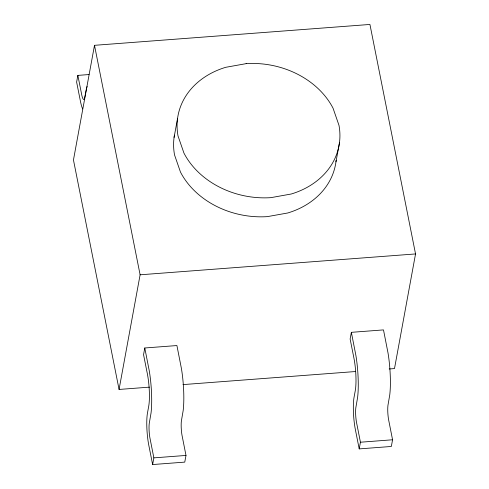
<?xml version="1.0" encoding="UTF-8"?>
<svg xmlns="http://www.w3.org/2000/svg" width="489" height="489" viewBox="0 0 489 489"><rect width="100%" height="100%" fill="white"/><g stroke="black" fill="none" stroke-linecap="round" stroke-linejoin="round"><path stroke-width="0.73" d="M89.059 74.542L77.849 75.392L76.62 82.073L80.422 101.199A23.393 4.175 85.7 0 0 82.647 108.968M389.171 368.981L394.501 368.578L415.54 253.938L369.935 24.45L94.499 45.318L73.46 159.964L119.065 389.446L149.5 387.141M119.065 389.446L140.111 274.8L94.499 45.318M174.078 137.403L177.562 118.43M144.781 347.985L143.558 354.666L147.36 373.792A23.393 4.175 85.7 0 1 148.705 406.273L147.482 412.942A23.393 4.175 85.7 0 0 148.833 445.424L152.629 464.55L184.763 462.117L185.991 455.436L181.957 434.996A11.675 2.084 85.7 0 1 181.376 421.041L183.173 410.558A35.116 6.265 85.7 0 0 181.431 368.578L176.914 345.552L144.781 347.985L149.298 371.01A35.116 6.265 85.7 0 1 151.04 412.997L149.243 423.474A11.675 2.084 85.7 0 0 149.823 437.429L153.858 457.869L152.629 464.55M335.961 161.847L339.445 142.874M351.359 332.337L350.13 339.018L353.932 358.137A23.393 4.175 85.7 0 1 355.277 390.625L354.054 397.288A23.393 4.175 85.7 0 0 355.405 429.776L359.207 448.902L391.341 446.463L392.563 439.782L388.529 419.342A11.675 2.084 85.7 0 1 387.948 405.387L389.751 394.91A35.116 6.265 85.7 0 0 388.009 352.93L383.492 329.898L351.359 332.337L355.876 355.362A35.116 6.265 85.7 0 1 357.618 397.343L355.815 407.826A11.675 2.084 85.7 0 0 356.395 421.781L360.43 442.221L359.207 448.902M140.111 274.8L415.54 253.938M182.978 384.605L355.692 371.518M153.858 457.869L185.991 455.436M360.43 442.221L392.563 439.782M77.849 75.392L81.907 95.691A11.675 2.084 85.7 0 0 84.591 98.167L86.522 88.338A35.116 6.265 85.7 0 1 87.14 86.498M336.139 160.355A81.877 66.657 10.4 0 1 287.789 212.972L267.379 216.627A81.877 66.657 10.4 0 1 180.478 172.085L174.536 154.927A81.877 66.657 10.4 0 1 174.426 135.172M246.144 63.649L225.735 67.305A81.877 66.657 10.4 0 0 178.02 135.954L183.956 153.112A81.877 66.657 10.4 0 0 270.857 197.654L291.267 193.999A81.877 66.657 10.4 0 0 338.987 125.355L333.046 108.191A81.877 66.657 10.4 0 0 246.144 63.649"/></g></svg>
